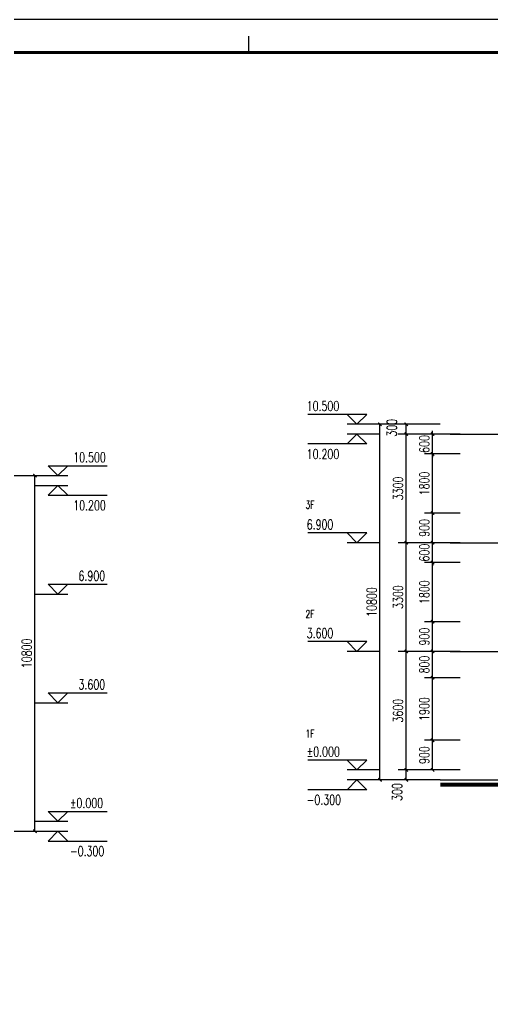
# Model space of a CAD drawing. Extents: x 79570 to 678837, y -1139230 to -612789.
# Drawn here: x 554118 to 568491, y -842123 to -812423 of the extents above; entities that cross this region are included whole.
import ezdxf
from ezdxf.enums import TextEntityAlignment as Align

# ---------------------------------------------------------------- set-up
doc = ezdxf.new("R2010")
doc.units = 0
doc.header["$LTSCALE"] = 1000
doc.header["$MEASUREMENT"] = 0
doc.linetypes.add('DOTE', pattern=[2.42, 2, -0.2, 0.02, -0.2])
for name, color, linetype in [('4', 4, 'Continuous'), ('A-注-尺寸标注......ANNO-DIMS', 90, 'Continuous'), ('A-注-尺寸标注01...ANNO-DIMS-01', 95, 'Continuous'), ('A-立-线.25........ELEV-L.25', 141, 'Continuous'), ('A-通-轴线..........COMM-GRID', 27, 'DOTE'), ('DIM_ELEV', 3, 'Continuous'), ('PUB_TEXT', 7, 'Continuous'), ('结-图框', 6, 'Continuous')]:
    doc.layers.add(name, color=color, linetype=linetype)
doc.layers.add('ys-notprint', color=7, linetype='Continuous', plot=False)
doc.layers.add('结-隐线', color=59, linetype='Continuous', plot=False)
doc.styles.add('_TCH_DIM', font='SIMPLEX', dxfattribs={"bigfont": 'GBCBIG'})
doc.styles.add('_TCH_DIM_T3', font='SIMPLEX', dxfattribs={"width": 0.705882, "bigfont": 'GBCBIG'})
doc.styles.add('蓝绿图框', font='', dxfattribs={"width": 0.7})
doc.styles.get('蓝绿图框').set_extended_font_data('SimSun')
doc.dimstyles.new('_TCH_ARCH&&100', dxfattribs={"dimtxt": 297.5, "dimasz": 100, "dimexe": 250, "dimexo": 300, "dimgap": 100, "dimtad": 1, "dimdec": 0, "dimzin": 0, "dimdsep": 46, "dimtxsty": '_TCH_DIM_T3', "dimblk": 'ARCHTICK', "dimcen": 0.09, "dimclrt": 7, "dimazin": 2, "dimtfac": 1, "dimtdec": 0, "dimtix": 1, "dimtmove": 2, "dimatfit": 3, "dimfxl": 1, "dimtolj": 1, "dimtzin": 0, "dimarcsym": 0})

# ---------------------------------------------------------------- blocks, each defined once
blk = doc.blocks.new('template_浙_标准图框A1_A1_0.0000_1bed4683cac0ca9b963c039433737638')
at = {"layer": '结-图框'}
blk.add_line((831, 584), (25, 584), dxfattribs=at)
blk.add_lwpolyline([(0, 0), (841, 0), (841, 594), (0, 594)], close=True, dxfattribs=at)
at = {"layer": '结-图框', "const_width": 1}
blk.add_lwpolyline([(25, 584), (25, 10), (831, 10), (831, 584)], close=True, dxfattribs=at)
at = {"layer": '结-隐线'}
blk.add_line((428, 584), (428, 589), dxfattribs=at)
at = {"color": 6, "style": '蓝绿图框', "width": 0.7}
for tag, p in [('专业审定', (782.48, 167.5)), ('专业审核', (782.48, 158.5)), ('项目经理', (782.48, 149.5)), ('专业负责', (782.48, 140.5)), ('专业校对', (782.48, 131.5)), ('专业设计', (782.48, 122.5)), ('专业制图', (782.48, 113.5))]:
    blk.add_attdef(tag, text='', height=3, dxfattribs=at).set_placement(p, align=Align.MIDDLE)
for tag, height, p in [('日期', 3, (821.45, 113.5)), ('建设单位', 3.5, (796, 97.72)), ('项目名称', 3.5, (796, 76.96)), ('子项名称', 3.5, (796.26, 63.69)), ('图纸名称', 3.5, (796.28, 51.48)), ('图纸名称', 3.5, (796.38, 46.45)), ('图纸名称', 3.5, (796.48, 41.64)), ('项目编号', 3, (796.15, 32.75)), ('图号', 3, (789.2, 23.5)), ('修改版次', 3, (823.75, 23.5))]:
    blk.add_attdef(tag, text='', height=height, dxfattribs=at).set_placement(p, align=Align.MIDDLE_CENTER)
at = {"layer": 'ys-notprint', "color": 6, "style": '蓝绿图框', "width": 0.7}
for tag, p in [('暖通', (21.09, 577.84)), ('电气', (21.02, 564.82)), ('给排水', (21.35, 552.55)), ('结构', (21.47, 539.64)), ('建筑', (21.4, 526.53))]:
    blk.add_attdef(tag, text='', height=2.5, rotation=90.7801, dxfattribs=at).set_placement(p, align=Align.MIDDLE)
blk.add_attdef('设计发图章', text='', height=3, dxfattribs=at).set_placement((747.09, 465.48), align=Align.MIDDLE)
at = {"layer": '结-图框', "style": '蓝绿图框', "width": 0.7}
for tag, p in [('项目经理', (792.5, 572)), ('专业负责', (792.5, 564)), ('专业设计', (792.5, 556))]:
    blk.add_attdef(tag, text='', height=3.5, dxfattribs=at).set_placement(p, align=Align.MIDDLE_CENTER)
blk = doc.blocks.new('_ArchTick')
at = {"color": 0, "linetype": 'ByBlock', "const_width": 0.4}
blk.add_lwpolyline([(-0.5, -0.5), (0.5, 0.5)], dxfattribs=at)
blk = doc.blocks.new('*D2478')
at = {"layer": 'A-注-尺寸标注......ANNO-DIMS', "color": 0, "lineweight": -2, "transparency": 16777216}
for p, q in [((566905, -824714), (565621, -824714)), ((565871, -825014), (565871, -824714)), ((566905, -825014), (565621, -825014))]:
    blk.add_line(p, q, dxfattribs=at)
at = {"layer": 'Defpoints', "color": 0, "transparency": 16777216}
for p in [(565871, -824714), (567205, -824714), (567205, -825014)]:
    blk.add_point(p, dxfattribs=at)
at = {"layer": 'A-注-尺寸标注......ANNO-DIMS', "color": 0, "lineweight": -2, "transparency": 16777216, "xscale": 100, "yscale": 100, "zscale": 100}
for p, rotation in [((565871, -824714), 90), ((565871, -825014), 270)]:
    blk.add_blockref('_ArchTick', p, dxfattribs=dict(at, rotation=rotation))
at = {"layer": 'A-注-尺寸标注......ANNO-DIMS', "color": 7, "transparency": 16777216, "insert": (565432, -824821), "char_height": 297.5, "attachment_point": 5, "rotation": 90, "style": '_TCH_DIM_T3'}
blk.add_mtext('\\A1;300', dxfattribs=at)
blk = doc.blocks.new('*D2479')
at = {"layer": 'A-注-尺寸标注......ANNO-DIMS', "color": 0, "lineweight": -2, "transparency": 16777216}
for p, q in [((566905, -825014), (565621, -825014)), ((565871, -828314), (565871, -825014)), ((566905, -828314), (565621, -828314))]:
    blk.add_line(p, q, dxfattribs=at)
at = {"layer": 'Defpoints', "color": 0, "transparency": 16777216}
for p in [(565871, -825014), (567205, -825014), (567205, -828314)]:
    blk.add_point(p, dxfattribs=at)
at = {"layer": 'A-注-尺寸标注......ANNO-DIMS', "color": 0, "lineweight": -2, "transparency": 16777216, "xscale": 100, "yscale": 100, "zscale": 100}
for p, rotation in [((565871, -825014), 90), ((565871, -828314), 270)]:
    blk.add_blockref('_ArchTick', p, dxfattribs=dict(at, rotation=rotation))
at = {"layer": 'A-注-尺寸标注......ANNO-DIMS', "color": 7, "transparency": 16777216, "insert": (565622, -826664), "char_height": 297.5, "attachment_point": 5, "rotation": 90, "style": '_TCH_DIM_T3'}
blk.add_mtext('\\A1;3300', dxfattribs=at)
blk = doc.blocks.new('*D2480')
at = {"layer": 'A-注-尺寸标注......ANNO-DIMS', "color": 0, "lineweight": -2, "transparency": 16777216}
for p, q in [((566905, -828314), (565621, -828314)), ((565871, -831614), (565871, -828314)), ((566905, -831614), (565621, -831614))]:
    blk.add_line(p, q, dxfattribs=at)
at = {"layer": 'Defpoints', "color": 0, "transparency": 16777216}
for p in [(565871, -828314), (567205, -828314), (567205, -831614)]:
    blk.add_point(p, dxfattribs=at)
at = {"layer": 'A-注-尺寸标注......ANNO-DIMS', "color": 0, "lineweight": -2, "transparency": 16777216, "xscale": 100, "yscale": 100, "zscale": 100}
for p, rotation in [((565871, -828314), 90), ((565871, -831614), 270)]:
    blk.add_blockref('_ArchTick', p, dxfattribs=dict(at, rotation=rotation))
at = {"layer": 'A-注-尺寸标注......ANNO-DIMS', "color": 7, "transparency": 16777216, "insert": (565622, -829964), "char_height": 297.5, "attachment_point": 5, "rotation": 90, "style": '_TCH_DIM_T3'}
blk.add_mtext('\\A1;3300', dxfattribs=at)
blk = doc.blocks.new('*D2481')
at = {"layer": 'A-注-尺寸标注......ANNO-DIMS', "color": 0, "lineweight": -2, "transparency": 16777216}
for p, q in [((566905, -831614), (565621, -831614)), ((565871, -835214), (565871, -831614)), ((566905, -835214), (565621, -835214))]:
    blk.add_line(p, q, dxfattribs=at)
at = {"layer": 'Defpoints', "color": 0, "transparency": 16777216}
for p in [(565871, -831614), (567205, -831614), (567205, -835214)]:
    blk.add_point(p, dxfattribs=at)
at = {"layer": 'A-注-尺寸标注......ANNO-DIMS', "color": 0, "lineweight": -2, "transparency": 16777216, "xscale": 100, "yscale": 100, "zscale": 100}
for p, rotation in [((565871, -831614), 90), ((565871, -835214), 270)]:
    blk.add_blockref('_ArchTick', p, dxfattribs=dict(at, rotation=rotation))
at = {"layer": 'A-注-尺寸标注......ANNO-DIMS', "color": 7, "transparency": 16777216, "insert": (565622, -833414), "char_height": 297.5, "attachment_point": 5, "rotation": 90, "style": '_TCH_DIM_T3'}
blk.add_mtext('\\A1;3600', dxfattribs=at)
blk = doc.blocks.new('*D2482')
at = {"layer": 'A-注-尺寸标注......ANNO-DIMS', "color": 0, "lineweight": -2, "transparency": 16777216}
for p, q in [((566905, -835214), (565621, -835214)), ((565871, -835514), (565871, -835214)), ((566905, -835514), (565621, -835514))]:
    blk.add_line(p, q, dxfattribs=at)
at = {"layer": 'Defpoints', "color": 0, "transparency": 16777216}
for p in [(565871, -835214), (567205, -835214), (567205, -835514)]:
    blk.add_point(p, dxfattribs=at)
at = {"layer": 'A-注-尺寸标注......ANNO-DIMS', "color": 0, "lineweight": -2, "transparency": 16777216, "xscale": 100, "yscale": 100, "zscale": 100}
for p, rotation in [((565871, -835214), 90), ((565871, -835514), 270)]:
    blk.add_blockref('_ArchTick', p, dxfattribs=dict(at, rotation=rotation))
at = {"layer": 'A-注-尺寸标注......ANNO-DIMS', "color": 7, "transparency": 16777216, "insert": (565596, -835884), "char_height": 297.5, "attachment_point": 5, "rotation": 90, "style": '_TCH_DIM_T3'}
blk.add_mtext('\\A1;300', dxfattribs=at)
blk = doc.blocks.new('*D2483')
at = {"layer": 'A-注-尺寸标注......ANNO-DIMS', "color": 0, "lineweight": -2, "transparency": 16777216}
for p, q in [((566905, -824714), (564821, -824714)), ((565071, -835514), (565071, -824714)), ((566905, -835514), (564821, -835514))]:
    blk.add_line(p, q, dxfattribs=at)
at = {"layer": 'Defpoints', "color": 0, "transparency": 16777216}
for p in [(565071, -824714), (567205, -824714), (567205, -835514)]:
    blk.add_point(p, dxfattribs=at)
at = {"layer": 'A-注-尺寸标注......ANNO-DIMS', "color": 0, "lineweight": -2, "transparency": 16777216, "xscale": 100, "yscale": 100, "zscale": 100}
for p, rotation in [((565071, -824714), 90), ((565071, -835514), 270)]:
    blk.add_blockref('_ArchTick', p, dxfattribs=dict(at, rotation=rotation))
at = {"layer": 'A-注-尺寸标注......ANNO-DIMS', "color": 7, "transparency": 16777216, "insert": (564822, -830114), "char_height": 297.5, "attachment_point": 5, "rotation": 90, "style": '_TCH_DIM_T3'}
blk.add_mtext('\\A1;10800', dxfattribs=at)
blk = doc.blocks.new('*D2520')
at = {"layer": 'A-注-尺寸标注01...ANNO-DIMS-01', "color": 0, "lineweight": -2, "transparency": 16777216}
for p, q in [((567513, -834314), (566421, -834314)), ((566671, -835214), (566671, -834314)), ((567513, -835214), (566421, -835214))]:
    blk.add_line(p, q, dxfattribs=at)
at = {"layer": 'Defpoints', "color": 0, "transparency": 16777216}
for p in [(566671, -834314), (567813, -834314), (567813, -835214)]:
    blk.add_point(p, dxfattribs=at)
at = {"layer": 'A-注-尺寸标注01...ANNO-DIMS-01', "color": 0, "lineweight": -2, "transparency": 16777216, "xscale": 100, "yscale": 100, "zscale": 100}
for p, rotation in [((566671, -834314), 90), ((566671, -835214), 270)]:
    blk.add_blockref('_ArchTick', p, dxfattribs=dict(at, rotation=rotation))
at = {"layer": 'A-注-尺寸标注01...ANNO-DIMS-01', "color": 7, "transparency": 16777216, "insert": (566422, -834764), "char_height": 297.5, "attachment_point": 5, "rotation": 90, "style": '_TCH_DIM_T3'}
blk.add_mtext('\\A1;900', dxfattribs=at)
blk = doc.blocks.new('*D2521')
at = {"layer": 'A-注-尺寸标注01...ANNO-DIMS-01', "color": 0, "lineweight": -2, "transparency": 16777216}
for p, q in [((567513, -832414), (566421, -832414)), ((566671, -834314), (566671, -832414)), ((567513, -834314), (566421, -834314))]:
    blk.add_line(p, q, dxfattribs=at)
at = {"layer": 'Defpoints', "color": 0, "transparency": 16777216}
for p in [(566671, -832414), (567813, -832414), (567813, -834314)]:
    blk.add_point(p, dxfattribs=at)
at = {"layer": 'A-注-尺寸标注01...ANNO-DIMS-01', "color": 0, "lineweight": -2, "transparency": 16777216, "xscale": 100, "yscale": 100, "zscale": 100}
for p, rotation in [((566671, -832414), 90), ((566671, -834314), 270)]:
    blk.add_blockref('_ArchTick', p, dxfattribs=dict(at, rotation=rotation))
at = {"layer": 'A-注-尺寸标注01...ANNO-DIMS-01', "color": 7, "transparency": 16777216, "insert": (566422, -833364), "char_height": 297.5, "attachment_point": 5, "rotation": 90, "style": '_TCH_DIM_T3'}
blk.add_mtext('\\A1;1900', dxfattribs=at)
blk = doc.blocks.new('*D2522')
at = {"layer": 'A-注-尺寸标注01...ANNO-DIMS-01', "color": 0, "lineweight": -2, "transparency": 16777216}
for p, q in [((567513, -831614), (566421, -831614)), ((566671, -832414), (566671, -831614)), ((567513, -832414), (566421, -832414))]:
    blk.add_line(p, q, dxfattribs=at)
at = {"layer": 'Defpoints', "color": 0, "transparency": 16777216}
for p in [(566671, -831614), (567813, -831614), (567813, -832414)]:
    blk.add_point(p, dxfattribs=at)
at = {"layer": 'A-注-尺寸标注01...ANNO-DIMS-01', "color": 0, "lineweight": -2, "transparency": 16777216, "xscale": 100, "yscale": 100, "zscale": 100}
for p, rotation in [((566671, -831614), 90), ((566671, -832414), 270)]:
    blk.add_blockref('_ArchTick', p, dxfattribs=dict(at, rotation=rotation))
at = {"layer": 'A-注-尺寸标注01...ANNO-DIMS-01', "color": 7, "transparency": 16777216, "insert": (566422, -832014), "char_height": 297.5, "attachment_point": 5, "rotation": 90, "style": '_TCH_DIM_T3'}
blk.add_mtext('\\A1;800', dxfattribs=at)
blk = doc.blocks.new('*D2523')
at = {"layer": 'A-注-尺寸标注01...ANNO-DIMS-01', "color": 0, "lineweight": -2, "transparency": 16777216}
for p, q in [((567513, -830714), (566421, -830714)), ((566671, -831614), (566671, -830714)), ((567513, -831614), (566421, -831614))]:
    blk.add_line(p, q, dxfattribs=at)
at = {"layer": 'Defpoints', "color": 0, "transparency": 16777216}
for p in [(566671, -830714), (567813, -830714), (567813, -831614)]:
    blk.add_point(p, dxfattribs=at)
at = {"layer": 'A-注-尺寸标注01...ANNO-DIMS-01', "color": 0, "lineweight": -2, "transparency": 16777216, "xscale": 100, "yscale": 100, "zscale": 100}
for p, rotation in [((566671, -830714), 90), ((566671, -831614), 270)]:
    blk.add_blockref('_ArchTick', p, dxfattribs=dict(at, rotation=rotation))
at = {"layer": 'A-注-尺寸标注01...ANNO-DIMS-01', "color": 7, "transparency": 16777216, "insert": (566422, -831164), "char_height": 297.5, "attachment_point": 5, "rotation": 90, "style": '_TCH_DIM_T3'}
blk.add_mtext('\\A1;900', dxfattribs=at)
blk = doc.blocks.new('*D2524')
at = {"layer": 'A-注-尺寸标注01...ANNO-DIMS-01', "color": 0, "lineweight": -2, "transparency": 16777216}
for p, q in [((567513, -828914), (566421, -828914)), ((566671, -830714), (566671, -828914)), ((567513, -830714), (566421, -830714))]:
    blk.add_line(p, q, dxfattribs=at)
at = {"layer": 'Defpoints', "color": 0, "transparency": 16777216}
for p in [(566671, -828914), (567813, -828914), (567813, -830714)]:
    blk.add_point(p, dxfattribs=at)
at = {"layer": 'A-注-尺寸标注01...ANNO-DIMS-01', "color": 0, "lineweight": -2, "transparency": 16777216, "xscale": 100, "yscale": 100, "zscale": 100}
for p, rotation in [((566671, -828914), 90), ((566671, -830714), 270)]:
    blk.add_blockref('_ArchTick', p, dxfattribs=dict(at, rotation=rotation))
at = {"layer": 'A-注-尺寸标注01...ANNO-DIMS-01', "color": 7, "transparency": 16777216, "insert": (566422, -829814), "char_height": 297.5, "attachment_point": 5, "rotation": 90, "style": '_TCH_DIM_T3'}
blk.add_mtext('\\A1;1800', dxfattribs=at)
blk = doc.blocks.new('*D2525')
at = {"layer": 'A-注-尺寸标注01...ANNO-DIMS-01', "color": 0, "lineweight": -2, "transparency": 16777216}
for p, q in [((567513, -828314), (566421, -828314)), ((566671, -828314), (566671, -828214)), ((566671, -828914), (566671, -828314)), ((567513, -828914), (566421, -828914)), ((566671, -828914), (566671, -829014))]:
    blk.add_line(p, q, dxfattribs=at)
at = {"layer": 'Defpoints', "color": 0, "transparency": 16777216}
for p in [(566671, -828314), (567813, -828314), (567813, -828914)]:
    blk.add_point(p, dxfattribs=at)
at = {"layer": 'A-注-尺寸标注01...ANNO-DIMS-01', "color": 0, "lineweight": -2, "transparency": 16777216, "xscale": 100, "yscale": 100, "zscale": 100}
for p, rotation in [((566671, -828314), 270), ((566671, -828914), 90)]:
    blk.add_blockref('_ArchTick', p, dxfattribs=dict(at, rotation=rotation))
at = {"layer": 'A-注-尺寸标注01...ANNO-DIMS-01', "color": 7, "transparency": 16777216, "insert": (566422, -828614), "char_height": 297.5, "attachment_point": 5, "rotation": 90, "style": '_TCH_DIM_T3'}
blk.add_mtext('\\A1;600', dxfattribs=at)
blk = doc.blocks.new('*D2526')
at = {"layer": 'A-注-尺寸标注01...ANNO-DIMS-01', "color": 0, "lineweight": -2, "transparency": 16777216}
for p, q in [((567513, -827414), (566421, -827414)), ((566671, -828314), (566671, -827414)), ((567513, -828314), (566421, -828314))]:
    blk.add_line(p, q, dxfattribs=at)
at = {"layer": 'Defpoints', "color": 0, "transparency": 16777216}
for p in [(566671, -827414), (567813, -827414), (567813, -828314)]:
    blk.add_point(p, dxfattribs=at)
at = {"layer": 'A-注-尺寸标注01...ANNO-DIMS-01', "color": 0, "lineweight": -2, "transparency": 16777216, "xscale": 100, "yscale": 100, "zscale": 100}
for p, rotation in [((566671, -827414), 90), ((566671, -828314), 270)]:
    blk.add_blockref('_ArchTick', p, dxfattribs=dict(at, rotation=rotation))
at = {"layer": 'A-注-尺寸标注01...ANNO-DIMS-01', "color": 7, "transparency": 16777216, "insert": (566422, -827864), "char_height": 297.5, "attachment_point": 5, "rotation": 90, "style": '_TCH_DIM_T3'}
blk.add_mtext('\\A1;900', dxfattribs=at)
blk = doc.blocks.new('*D2527')
at = {"layer": 'A-注-尺寸标注01...ANNO-DIMS-01', "color": 0, "lineweight": -2, "transparency": 16777216}
for p, q in [((567513, -825614), (566421, -825614)), ((566671, -827414), (566671, -825614)), ((567513, -827414), (566421, -827414))]:
    blk.add_line(p, q, dxfattribs=at)
at = {"layer": 'Defpoints', "color": 0, "transparency": 16777216}
for p in [(566671, -825614), (567813, -825614), (567813, -827414)]:
    blk.add_point(p, dxfattribs=at)
at = {"layer": 'A-注-尺寸标注01...ANNO-DIMS-01', "color": 0, "lineweight": -2, "transparency": 16777216, "xscale": 100, "yscale": 100, "zscale": 100}
for p, rotation in [((566671, -825614), 90), ((566671, -827414), 270)]:
    blk.add_blockref('_ArchTick', p, dxfattribs=dict(at, rotation=rotation))
at = {"layer": 'A-注-尺寸标注01...ANNO-DIMS-01', "color": 7, "transparency": 16777216, "insert": (566422, -826514), "char_height": 297.5, "attachment_point": 5, "rotation": 90, "style": '_TCH_DIM_T3'}
blk.add_mtext('\\A1;1800', dxfattribs=at)
blk = doc.blocks.new('*D2528')
at = {"layer": 'A-注-尺寸标注01...ANNO-DIMS-01', "color": 0, "lineweight": -2, "transparency": 16777216}
for p, q in [((567513, -825014), (566421, -825014)), ((566671, -825014), (566671, -824914)), ((566671, -825614), (566671, -825014)), ((567513, -825614), (566421, -825614)), ((566671, -825614), (566671, -825714))]:
    blk.add_line(p, q, dxfattribs=at)
at = {"layer": 'Defpoints', "color": 0, "transparency": 16777216}
for p in [(566671, -825014), (567813, -825014), (567813, -825614)]:
    blk.add_point(p, dxfattribs=at)
at = {"layer": 'A-注-尺寸标注01...ANNO-DIMS-01', "color": 0, "lineweight": -2, "transparency": 16777216, "xscale": 100, "yscale": 100, "zscale": 100}
for p, rotation in [((566671, -825014), 270), ((566671, -825614), 90)]:
    blk.add_blockref('_ArchTick', p, dxfattribs=dict(at, rotation=rotation))
at = {"layer": 'A-注-尺寸标注01...ANNO-DIMS-01', "color": 7, "transparency": 16777216, "insert": (566422, -825314), "char_height": 297.5, "attachment_point": 5, "rotation": 90, "style": '_TCH_DIM_T3'}
blk.add_mtext('\\A1;600', dxfattribs=at)
blk = doc.blocks.new('*D3107')
at = {"layer": 'A-注-尺寸标注......ANNO-DIMS', "color": 0, "lineweight": -2, "transparency": 16777216}
for p, q in [((552478, -826273), (554835, -826273)), ((554585, -837073), (554585, -826273)), ((552478, -837073), (554835, -837073))]:
    blk.add_line(p, q, dxfattribs=at)
at = {"layer": 'Defpoints', "color": 0, "transparency": 16777216}
for p in [(552178, -826273), (554585, -826273), (552178, -837073)]:
    blk.add_point(p, dxfattribs=at)
at = {"layer": 'A-注-尺寸标注......ANNO-DIMS', "color": 0, "lineweight": -2, "transparency": 16777216, "xscale": 100, "yscale": 100, "zscale": 100}
for p, rotation in [((554585, -826273), 90), ((554585, -837073), 270)]:
    blk.add_blockref('_ArchTick', p, dxfattribs=dict(at, rotation=rotation))
at = {"layer": 'A-注-尺寸标注......ANNO-DIMS', "color": 7, "transparency": 16777216, "insert": (554336, -831673), "char_height": 297.5, "attachment_point": 5, "rotation": 90, "style": '_TCH_DIM_T3'}
blk.add_mtext('\\A1;10800', dxfattribs=at)

msp = doc.modelspace()

# ---------------------------------------------------------------- linework, layer by layer
at = {"layer": 'A-立-线.25........ELEV-L.25'}
msp.add_line((566904.8, -835513.8), (568784.8, -835513.8), dxfattribs=at)
at = {"layer": 'A-立-线.25........ELEV-L.25', "const_width": 120}
msp.add_lwpolyline([(568784.8, -835663.8), (566904.8, -835663.8)], dxfattribs=at)
at = {"layer": 'A-通-轴线..........COMM-GRID'}
for p, q in [((567204.8, -825013.8), (582753.3, -825013.8)), ((567204.8, -828313.8), (582753.3, -828313.8)), ((567204.8, -831613.8), (582753.3, -831613.8))]:
    msp.add_line(p, q, dxfattribs=at)
at = {"layer": 'DIM_ELEV'}
for p, q in [((564670.7, -824413.8), (562875.7, -824413.8)), ((564370.7, -824713.8), (564070.7, -824413.8)), ((564370.7, -824713.8), (564670.7, -824413.8)), ((565070.7, -824713.8), (564070.7, -824713.8)), ((564370.7, -825013.8), (564070.7, -825313.8)), ((565070.7, -825013.8), (564070.7, -825013.8)), ((564370.7, -825013.8), (564670.7, -825313.8)), ((564670.7, -825313.8), (562875.7, -825313.8)), ((555285, -826273.1), (554985, -825973.1)), ((554985, -825973.1), (556780, -825973.1)), ((555285, -826273.1), (555585, -825973.1)), ((554585, -826273.1), (555585, -826273.1)), ((554585, -826573.1), (555585, -826573.1)), ((555285, -826573.1), (554985, -826873.1)), ((555285, -826573.1), (555585, -826873.1)), ((554985, -826873.1), (556780, -826873.1)), ((564670.7, -828013.8), (562875.7, -828013.8)), ((564370.7, -828313.8), (564070.7, -828013.8)), ((564370.7, -828313.8), (564670.7, -828013.8)), ((565070.7, -828313.8), (564070.7, -828313.8)), ((555285, -829873.1), (554985, -829573.1)), ((554985, -829573.1), (556780, -829573.1)), ((555285, -829873.1), (555585, -829573.1)), ((554585, -829873.1), (555585, -829873.1)), ((564670.7, -831313.8), (562875.7, -831313.8)), ((564370.7, -831613.8), (564070.7, -831313.8)), ((564370.7, -831613.8), (564670.7, -831313.8)), ((565070.7, -831613.8), (564070.7, -831613.8)), ((555285, -833173.1), (554985, -832873.1)), ((554985, -832873.1), (556780, -832873.1)), ((555285, -833173.1), (555585, -832873.1)), ((554585, -833173.1), (555585, -833173.1)), ((564670.7, -834913.8), (562875.7, -834913.8)), ((564370.7, -835213.8), (564070.7, -834913.8)), ((564370.7, -835213.8), (564670.7, -834913.8)), ((565070.7, -835213.8), (564070.7, -835213.8)), ((564370.7, -835513.8), (564070.7, -835813.8)), ((565070.7, -835513.8), (564070.7, -835513.8)), ((564370.7, -835513.8), (564670.7, -835813.8)), ((564670.7, -835813.8), (562875.7, -835813.8)), ((555285, -836773.1), (554985, -836473.1)), ((554985, -836473.1), (556780, -836473.1)), ((555285, -836773.1), (555585, -836473.1)), ((554585, -836773.1), (555585, -836773.1)), ((554585, -837073.1), (555585, -837073.1)), ((555285, -837073.1), (554985, -837373.1)), ((555285, -837073.1), (555585, -837373.1)), ((554985, -837373.1), (556780, -837373.1))]:
    msp.add_line(p, q, dxfattribs=at)

# ---------------------------------------------------------------- block references
at = {"layer": '4', "xscale": 100, "yscale": 100, "zscale": 100}
msp.add_blockref('template_浙_标准图框A1_A1_0.0000_1bed4683cac0ca9b963c039433737638', (518284.4, -871823.3), dxfattribs=at)

# ---------------------------------------------------------------- texts
at = {"layer": 'PUB_TEXT', "style": '_TCH_DIM', "width": 0.705882}
for s, height, p in [('10.500', 297.5, (562845.7, -824308.8)), ('10.500', 297.5, (555750, -825868.1)), ('10.200', 297.5, (562845.7, -825768.8)), ('10.200', 297.5, (555750, -827328.1)), ('3F', 238, (562808.8, -827279.4)), ('6.900', 297.5, (562845.7, -827908.8)), ('6.900', 297.5, (555910, -829468.1)), ('2F', 238, (562808.8, -830598.4)), ('3.600', 297.5, (562845.7, -831208.8)), ('3.600', 297.5, (555910, -832768.1)), ('1F', 238, (562808.8, -834230.5)), ('%%P0.000', 297.5, (562845.7, -834808.8)), ('-0.300', 297.5, (562845.7, -836268.8)), ('%%P0.000', 297.5, (555650, -836368.1)), ('-0.300', 297.5, (555650, -837828.1))]:
    msp.add_text(s, height=height, dxfattribs=at).set_placement(p)

# ---------------------------------------------------------------- dimensions: what is measured, and where the dimension line sits
at = {"layer": 'A-注-尺寸标注......ANNO-DIMS'}
for p1, p2, distance, picture, middle in [((567204.8, -835513.8), (567204.8, -824713.8), 2134, '*D2483', (564822, -830113.8)), ((567204.8, -828313.8), (567204.8, -825013.8), 1334, '*D2479', (565622, -826663.8)), ((552178.4, -837073.1), (552178.4, -826273.1), -2406.6, '*D3107', (554336.3, -831673.1)), ((567204.8, -831613.8), (567204.8, -828313.8), 1334, '*D2480', (565622, -829963.8)), ((567204.8, -835213.8), (567204.8, -831613.8), 1334, '*D2481', (565622, -833413.8))]:
    dim = msp.add_aligned_dim(p1=p1, p2=p2, distance=distance, dimstyle='_TCH_ARCH&&100', dxfattribs=at)
    dim.commit()
    dim.dimension.update_dxf_attribs({"geometry": picture, "text_midpoint": middle})
for base, p1, p2, picture, middle in [((565870.7, -824713.8), (567204.8, -825013.8), (567204.8, -824713.8), '*D2478', (565432, -824820.7)), ((565870.7, -835213.8), (567204.8, -835513.8), (567204.8, -835213.8), '*D2482', (565595.7, -835883.8))]:
    dim = msp.add_linear_dim(base=base, p1=p1, p2=p2, angle=90, dimstyle='_TCH_ARCH&&100', dxfattribs=at)
    dim.commit()
    dim.dimension.update_dxf_attribs({"geometry": picture, "text_midpoint": middle, "dimtype": 161})
at = {"layer": 'A-注-尺寸标注01...ANNO-DIMS-01'}
for p1, p2, picture, middle in [((567813.4, -825613.8), (567813.4, -825013.8), '*D2528', (566422, -825313.8)), ((567813.4, -827413.8), (567813.4, -825613.8), '*D2527', (566422, -826513.8)), ((567813.4, -828313.8), (567813.4, -827413.8), '*D2526', (566422, -827863.8)), ((567813.4, -828913.8), (567813.4, -828313.8), '*D2525', (566422, -828613.8)), ((567813.4, -830713.8), (567813.4, -828913.8), '*D2524', (566422, -829813.8)), ((567813.4, -831613.8), (567813.4, -830713.8), '*D2523', (566422, -831163.8)), ((567813.4, -832413.8), (567813.4, -831613.8), '*D2522', (566422, -832013.8)), ((567813.4, -834313.8), (567813.4, -832413.8), '*D2521', (566422, -833363.8)), ((567813.4, -835213.8), (567813.4, -834313.8), '*D2520', (566422, -834763.8))]:
    dim = msp.add_aligned_dim(p1=p1, p2=p2, distance=1142.6, dimstyle='_TCH_ARCH&&100', dxfattribs=at)
    dim.commit()
    dim.dimension.update_dxf_attribs({"geometry": picture, "text_midpoint": middle})

doc.saveas('drawing.dxf')
